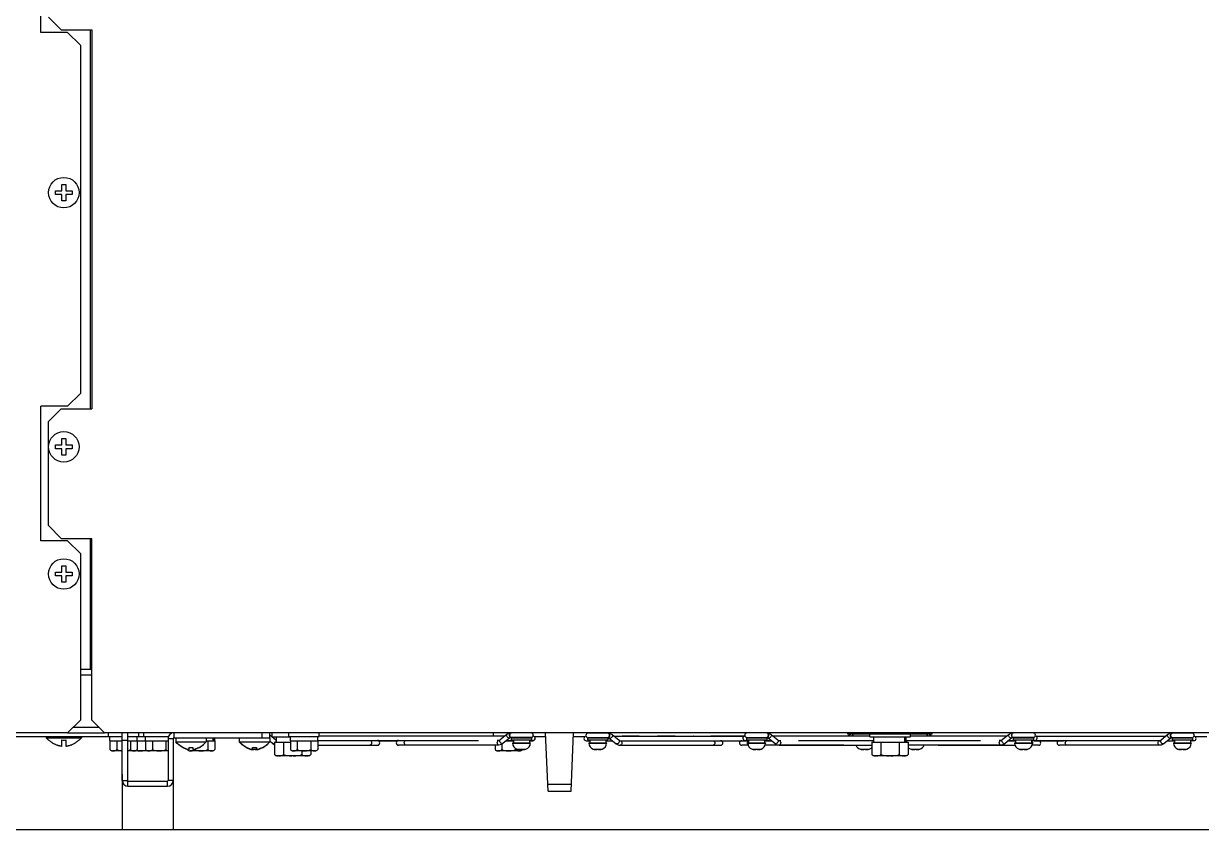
# Model space of a CAD drawing. Header units: millimetres. Extents: x 0 to 191, y 0 to 126.
# Drawn here: x 50.09 to 96.43, y 0 to 31.7 of the extents above; entities that cross this region are included whole.
import ezdxf

# ---------------------------------------------------------------- set-up
doc = ezdxf.new("R2010")
doc.units = ezdxf.units.MM
for name, color, linetype in [('2401-00299-M6-14HWMC_0', 7, 'Continuous'), ('2401-00303-M4-20PWMC_0', 7, 'Continuous'), ('2401-00329-M6-16TMHO_0', 7, 'Continuous'), ('2401-00378-M8-16HWMC_0', 7, 'Continuous'), ('2401-00460-M6-12PSTTHC_0', 7, 'Continuous'), ('4204-00010-120X120X40_0', 7, 'Continuous'), ('4204-00867-LS514-1_0', 7, 'Continuous'), ('4212-06587_0', 7, 'Continuous'), ('4212-06741_0', 7, 'Continuous'), ('4212-12595_0', 7, 'Continuous'), ('4212-12609_0', 7, 'Continuous'), ('4212-12617_0', 7, 'Continuous'), ('4212-12651_0', 7, 'Continuous'), ('4212-14559_3_1_0', 7, 'Continuous'), ('4403-00623_0', 7, 'Continuous')]:
    doc.layers.add(name, color=color, linetype=linetype)

msp = doc.modelspace()

# ---------------------------------------------------------------- linework, layer by layer
msp.add_line((53.98, 2.179), (53.98, 0))
at = {"layer": '2401-00299-M6-14HWMC_0', "color": 7, "linetype": 'Continuous'}
for p, q in [((53.43, 3.655), (53.43, 3.8)), ((54.63, 3.655), (54.63, 3.8)), ((54.83, 3.655), (54.83, 3.8)), ((60.53, 3.655), (60.53, 3.8)), ((61.73, 3.655), (61.73, 3.8)), ((68.58, 3.68), (68.58, 3.8)), ((53.43, 3.655), (53.98, 3.655)), ((53.492, 3.49), (53.492, 3.655)), ((53.492, 3.49), (53.98, 3.49)), ((53.494, 3.49), (53.494, 3.142)), ((53.762, 3.49), (53.762, 3.142)), ((54.18, 3.655), (54.63, 3.655)), ((54.18, 3.49), (54.567, 3.49)), ((54.298, 3.49), (54.298, 3.142)), ((54.565, 3.49), (54.565, 3.142)), ((54.567, 3.49), (54.892, 3.49)), ((54.567, 3.49), (54.567, 3.655)), ((54.63, 3.655), (54.83, 3.655)), ((54.83, 3.655), (55.795, 3.655)), ((54.892, 3.49), (54.892, 3.655)), ((54.892, 3.49), (55.78, 3.49)), ((54.894, 3.49), (54.894, 3.142)), ((55.162, 3.49), (55.162, 3.142)), ((55.698, 3.49), (55.698, 3.142)), ((57.28, 3.49), (57.617, 3.49)), ((57.348, 3.49), (57.348, 3.142)), ((57.548, 3.49), (57.548, 3.6)), ((57.591, 3.49), (57.591, 3.6)), ((57.615, 3.49), (57.615, 3.142)), ((57.617, 3.49), (57.617, 3.6)), ((60.53, 3.655), (61.73, 3.655)), ((60.592, 3.49), (60.592, 3.655)), ((60.592, 3.49), (61.667, 3.49)), ((60.594, 3.49), (60.594, 3.142)), ((60.862, 3.49), (60.862, 3.142)), ((61.398, 3.49), (61.398, 3.142)), ((61.665, 3.49), (61.665, 3.142)), ((61.667, 3.49), (61.667, 3.655)), ((68.644, 3.32), (68.644, 3.142)), ((68.912, 3.352), (68.912, 3.142)), ((69.089, 3.49), (69.365, 3.49)), ((53.494, 3.142), (53.507, 3.127)), ((53.98, 3.09), (53.594, 3.09)), ((54.466, 3.09), (54.18, 3.09)), ((54.994, 3.09), (54.466, 3.09)), ((54.894, 3.142), (54.907, 3.127)), ((55.78, 3.09), (54.994, 3.09)), ((56.544, 3.156), (56.544, 3.142)), ((56.544, 3.142), (56.557, 3.127)), ((57.515, 3.09), (56.644, 3.09)), ((56.812, 3.155), (56.812, 3.142)), ((60.594, 3.142), (60.607, 3.127)), ((61.565, 3.09), (60.694, 3.09)), ((68.644, 3.142), (68.657, 3.127)), ((69.616, 3.09), (68.744, 3.09)), ((69.448, 3.185), (69.448, 3.142)), ((69.715, 3.16), (69.715, 3.142))]:
    msp.add_line(p, q, dxfattribs=at)
for points in [[(53.507, 3.127), (53.521, 3.116), (53.536, 3.108), (53.551, 3.102), (53.566, 3.098), (53.582, 3.096), (53.6, 3.094), (53.62, 3.093), (53.639, 3.093), (53.658, 3.094), (53.676, 3.096), (53.691, 3.099), (53.706, 3.102), (53.721, 3.108), (53.735, 3.116), (53.75, 3.128), (53.762, 3.142)], [(53.762, 3.142), (53.787, 3.128), (53.815, 3.116), (53.844, 3.108), (53.874, 3.103), (53.904, 3.099), (53.936, 3.096), (53.972, 3.094), (53.98, 3.094)], [(54.18, 3.102), (54.186, 3.102), (54.215, 3.108), (54.245, 3.116), (54.273, 3.128), (54.298, 3.142)], [(54.298, 3.142), (54.31, 3.128), (54.324, 3.116), (54.339, 3.108), (54.353, 3.103), (54.368, 3.099), (54.384, 3.096), (54.401, 3.094), (54.42, 3.093), (54.44, 3.093), (54.459, 3.094), (54.477, 3.096), (54.494, 3.098), (54.509, 3.102), (54.524, 3.108), (54.539, 3.116)], [(54.52, 3.103), (54.524, 3.103), (54.554, 3.099), (54.586, 3.096), (54.622, 3.094), (54.66, 3.093), (54.699, 3.093), (54.738, 3.094), (54.774, 3.096), (54.806, 3.099), (54.836, 3.102), (54.865, 3.108), (54.894, 3.116), (54.912, 3.123)], [(54.539, 3.116), (54.553, 3.127), (54.565, 3.142)], [(54.907, 3.127), (54.921, 3.116), (54.936, 3.108), (54.951, 3.102), (54.966, 3.098), (54.982, 3.096), (55, 3.094), (55.02, 3.093), (55.039, 3.093), (55.058, 3.094), (55.076, 3.096), (55.091, 3.099), (55.106, 3.102), (55.121, 3.108), (55.135, 3.116), (55.15, 3.128), (55.162, 3.142)], [(55.162, 3.142), (55.187, 3.128), (55.215, 3.116), (55.244, 3.108), (55.274, 3.103), (55.304, 3.099), (55.336, 3.096), (55.372, 3.094), (55.41, 3.093), (55.449, 3.093), (55.488, 3.094), (55.524, 3.096), (55.556, 3.099), (55.586, 3.102), (55.615, 3.108), (55.645, 3.116), (55.673, 3.128), (55.698, 3.142)], [(55.698, 3.142), (55.71, 3.128), (55.724, 3.116), (55.739, 3.108), (55.753, 3.103), (55.768, 3.099), (55.78, 3.097)], [(56.557, 3.127), (56.571, 3.116), (56.586, 3.108), (56.601, 3.102), (56.616, 3.098), (56.632, 3.096), (56.65, 3.094), (56.67, 3.093), (56.689, 3.093), (56.708, 3.094), (56.726, 3.096), (56.741, 3.099), (56.756, 3.102), (56.771, 3.108), (56.785, 3.116), (56.8, 3.128), (56.812, 3.142)], [(56.812, 3.142), (56.837, 3.128), (56.865, 3.116), (56.894, 3.108), (56.924, 3.103), (56.954, 3.099), (56.986, 3.096), (57.022, 3.094), (57.06, 3.093), (57.099, 3.093), (57.138, 3.094), (57.174, 3.096), (57.206, 3.099), (57.236, 3.102), (57.265, 3.108), (57.295, 3.116), (57.323, 3.128), (57.348, 3.142)], [(57.348, 3.142), (57.36, 3.128), (57.374, 3.116), (57.389, 3.108), (57.403, 3.103), (57.418, 3.099), (57.434, 3.096), (57.451, 3.094), (57.47, 3.093), (57.49, 3.093), (57.509, 3.094), (57.527, 3.096), (57.544, 3.098), (57.559, 3.102), (57.574, 3.108), (57.589, 3.116)], [(57.589, 3.116), (57.603, 3.127), (57.615, 3.142)], [(60.607, 3.127), (60.621, 3.116), (60.636, 3.108), (60.651, 3.102), (60.666, 3.098), (60.682, 3.096), (60.7, 3.094), (60.72, 3.093), (60.739, 3.093), (60.758, 3.094), (60.776, 3.096), (60.791, 3.099), (60.806, 3.102), (60.821, 3.108), (60.835, 3.116), (60.85, 3.128), (60.862, 3.142)], [(60.862, 3.142), (60.887, 3.128), (60.915, 3.116), (60.944, 3.108), (60.974, 3.103), (61.004, 3.099), (61.036, 3.096), (61.072, 3.094), (61.11, 3.093), (61.149, 3.093), (61.188, 3.094), (61.224, 3.096), (61.256, 3.099), (61.286, 3.102), (61.315, 3.108), (61.345, 3.116), (61.373, 3.128), (61.398, 3.142)], [(61.398, 3.142), (61.41, 3.128), (61.424, 3.116), (61.439, 3.108), (61.453, 3.103), (61.468, 3.099), (61.484, 3.096), (61.501, 3.094), (61.52, 3.093), (61.54, 3.093), (61.559, 3.094), (61.577, 3.096), (61.594, 3.098), (61.609, 3.102), (61.624, 3.108), (61.639, 3.116)], [(61.639, 3.116), (61.653, 3.127), (61.665, 3.142)], [(68.657, 3.127), (68.671, 3.116), (68.686, 3.108), (68.701, 3.102), (68.716, 3.098), (68.732, 3.096), (68.75, 3.094), (68.77, 3.093), (68.789, 3.093), (68.808, 3.094), (68.826, 3.096), (68.841, 3.099), (68.856, 3.102), (68.871, 3.108), (68.885, 3.116), (68.9, 3.128), (68.912, 3.142)], [(68.912, 3.142), (68.937, 3.128), (68.965, 3.116), (68.994, 3.108), (69.024, 3.103), (69.054, 3.099), (69.086, 3.096), (69.122, 3.094), (69.16, 3.093), (69.199, 3.093), (69.238, 3.094), (69.274, 3.096), (69.306, 3.099), (69.336, 3.102), (69.365, 3.108), (69.395, 3.116), (69.423, 3.128), (69.448, 3.142)], [(69.448, 3.142), (69.46, 3.128), (69.474, 3.116), (69.489, 3.108), (69.503, 3.103), (69.518, 3.099), (69.534, 3.096), (69.551, 3.094), (69.57, 3.093), (69.59, 3.093), (69.609, 3.094), (69.627, 3.096), (69.644, 3.098), (69.659, 3.102), (69.674, 3.108), (69.689, 3.116)], [(69.689, 3.116), (69.703, 3.127), (69.715, 3.142)]]:
    msp.add_lwpolyline(points, dxfattribs=at)
for centre, start, end in [((53.594, 3.212), 214.948, 270), ((54.466, 3.212), 270, 325.052), ((54.994, 3.212), 214.948, 270), ((56.644, 3.212), 214.948, 270), ((57.515, 3.212), 270, 325.052), ((60.694, 3.212), 214.948, 270), ((61.565, 3.212), 270, 325.052), ((68.744, 3.212), 214.948, 270), ((69.616, 3.212), 270, 325.052)]:
    msp.add_arc(centre, 0.122, start, end, dxfattribs=at)
at = {"layer": '2401-00303-M4-20PWMC_0', "color": 7, "linetype": 'Continuous'}
for p, q in [((72.48, 3.8), (72.48, 3.79)), ((72.48, 3.79), (72.48, 3.8)), ((72.88, 3.8), (72.88, 3.79)), ((72.88, 3.79), (72.88, 3.8)), ((95.48, 3.8), (95.48, 3.79)), ((95.48, 3.79), (95.48, 3.8)), ((95.88, 3.8), (95.88, 3.79)), ((95.88, 3.79), (95.88, 3.8)), ((69.28, 3.6), (69.28, 3.52)), ((69.28, 3.6), (70.08, 3.6)), ((69.28, 3.52), (70.08, 3.52)), ((69.33, 3.41), (69.33, 3.39)), ((69.33, 3.41), (70.03, 3.41)), ((69.33, 3.39), (70.03, 3.39)), ((69.365, 3.52), (69.365, 3.41)), ((69.48, 3.62), (69.48, 3.6)), ((69.48, 3.6), (69.48, 3.62)), ((69.88, 3.62), (69.88, 3.6)), ((69.88, 3.6), (69.88, 3.62)), ((69.995, 3.52), (69.995, 3.41)), ((70.03, 3.41), (70.03, 3.39)), ((70.08, 3.6), (70.08, 3.52)), ((72.28, 3.6), (72.28, 3.52)), ((72.28, 3.6), (73.08, 3.6)), ((72.28, 3.52), (73.08, 3.52)), ((72.33, 3.41), (72.33, 3.39)), ((72.33, 3.41), (73.03, 3.41)), ((72.33, 3.39), (73.03, 3.39)), ((72.365, 3.52), (72.365, 3.41)), ((72.48, 3.61), (72.48, 3.6)), ((72.48, 3.6), (72.48, 3.61)), ((72.88, 3.61), (72.88, 3.6)), ((72.88, 3.6), (72.88, 3.61)), ((72.995, 3.52), (72.995, 3.41)), ((73.03, 3.41), (73.03, 3.39)), ((73.08, 3.6), (73.08, 3.52)), ((78.53, 3.6), (79.33, 3.6)), ((78.53, 3.6), (78.53, 3.52)), ((78.53, 3.52), (79.33, 3.52)), ((78.58, 3.41), (79.28, 3.41)), ((78.58, 3.41), (78.58, 3.39)), ((78.58, 3.39), (79.28, 3.39)), ((78.615, 3.52), (78.615, 3.41)), ((78.73, 3.62), (78.73, 3.6)), ((78.73, 3.6), (78.73, 3.62)), ((79.13, 3.62), (79.13, 3.6)), ((79.13, 3.6), (79.13, 3.62)), ((79.245, 3.52), (79.245, 3.41)), ((79.28, 3.41), (79.28, 3.39)), ((79.33, 3.6), (79.33, 3.52)), ((89.03, 3.6), (89.83, 3.6)), ((89.03, 3.6), (89.03, 3.52)), ((89.03, 3.52), (89.83, 3.52)), ((89.08, 3.41), (89.78, 3.41)), ((89.08, 3.41), (89.08, 3.39)), ((89.08, 3.39), (89.78, 3.39)), ((89.115, 3.52), (89.115, 3.41)), ((89.23, 3.62), (89.23, 3.6)), ((89.23, 3.6), (89.23, 3.62)), ((89.63, 3.62), (89.63, 3.6)), ((89.63, 3.6), (89.63, 3.62)), ((89.745, 3.52), (89.745, 3.41)), ((89.78, 3.41), (89.78, 3.39)), ((89.83, 3.6), (89.83, 3.52)), ((95.28, 3.6), (96.08, 3.6)), ((95.28, 3.6), (95.28, 3.52)), ((95.28, 3.52), (96.08, 3.52)), ((95.33, 3.41), (96.03, 3.41)), ((95.33, 3.41), (95.33, 3.39)), ((95.33, 3.39), (96.03, 3.39)), ((95.365, 3.52), (95.365, 3.41)), ((95.48, 3.61), (95.48, 3.6)), ((95.48, 3.6), (95.48, 3.61)), ((95.88, 3.61), (95.88, 3.6)), ((95.88, 3.6), (95.88, 3.61)), ((95.995, 3.52), (95.995, 3.41)), ((96.03, 3.41), (96.03, 3.39)), ((96.08, 3.6), (96.08, 3.52)), ((59.005, 3.159), (59.005, 3.161)), ((59.005, 3.161), (59.011, 3.159)), ((59.011, 3.159), (59.031, 3.159)), ((59.105, 3.159), (59.136, 3.159)), ((59.136, 3.138), (59.136, 3.161)), ((59.136, 3.161), (59.165, 3.159)), ((59.165, 3.159), (59.18, 3.159)), ((59.18, 3.159), (59.195, 3.159)), ((59.195, 3.159), (59.224, 3.161)), ((59.224, 3.161), (59.224, 3.138)), ((59.224, 3.159), (59.255, 3.159)), ((59.329, 3.159), (59.349, 3.159)), ((59.349, 3.159), (59.355, 3.161)), ((59.355, 3.161), (59.355, 3.159)), ((69.505, 3.161), (69.511, 3.159)), ((69.505, 3.159), (69.505, 3.161)), ((69.511, 3.159), (69.636, 3.159)), ((69.636, 3.138), (69.636, 3.161)), ((69.636, 3.161), (69.665, 3.159)), ((69.665, 3.159), (69.68, 3.159)), ((69.68, 3.159), (69.695, 3.159)), ((69.695, 3.159), (69.724, 3.161)), ((69.724, 3.161), (69.724, 3.138)), ((69.724, 3.159), (69.849, 3.159)), ((69.849, 3.159), (69.855, 3.161)), ((69.855, 3.161), (69.855, 3.159)), ((72.505, 3.161), (72.511, 3.159)), ((72.505, 3.159), (72.505, 3.161)), ((72.511, 3.159), (72.636, 3.159)), ((72.636, 3.138), (72.636, 3.161)), ((72.636, 3.161), (72.665, 3.159)), ((72.665, 3.159), (72.68, 3.159)), ((72.68, 3.159), (72.695, 3.159)), ((72.695, 3.159), (72.724, 3.161)), ((72.724, 3.161), (72.724, 3.138)), ((72.724, 3.159), (72.849, 3.159)), ((72.849, 3.159), (72.855, 3.161)), ((72.855, 3.161), (72.855, 3.159)), ((78.755, 3.161), (78.761, 3.159)), ((78.755, 3.159), (78.755, 3.161)), ((78.761, 3.159), (78.886, 3.159)), ((78.886, 3.161), (78.915, 3.159)), ((78.886, 3.138), (78.886, 3.161)), ((78.915, 3.159), (78.93, 3.159)), ((78.93, 3.159), (78.945, 3.159)), ((78.945, 3.159), (78.974, 3.161)), ((78.974, 3.161), (78.974, 3.138)), ((78.974, 3.159), (79.099, 3.159)), ((79.099, 3.159), (79.105, 3.161)), ((79.105, 3.161), (79.105, 3.159)), ((83.005, 3.161), (83.011, 3.159)), ((83.005, 3.159), (83.005, 3.161)), ((83.011, 3.159), (83.136, 3.159)), ((83.136, 3.161), (83.165, 3.159)), ((83.136, 3.138), (83.136, 3.161)), ((83.165, 3.159), (83.18, 3.159)), ((83.18, 3.159), (83.195, 3.159)), ((83.195, 3.159), (83.224, 3.161)), ((83.224, 3.161), (83.224, 3.138)), ((83.224, 3.159), (83.349, 3.159)), ((83.349, 3.159), (83.355, 3.161)), ((83.355, 3.161), (83.355, 3.159)), ((85.005, 3.161), (85.011, 3.159)), ((85.005, 3.159), (85.005, 3.161)), ((85.011, 3.159), (85.136, 3.159)), ((85.136, 3.161), (85.165, 3.159)), ((85.136, 3.138), (85.136, 3.161)), ((85.165, 3.159), (85.18, 3.159)), ((85.18, 3.159), (85.195, 3.159)), ((85.195, 3.159), (85.224, 3.161)), ((85.224, 3.161), (85.224, 3.138)), ((85.224, 3.159), (85.349, 3.159)), ((85.349, 3.159), (85.355, 3.161)), ((85.355, 3.161), (85.355, 3.159)), ((89.255, 3.161), (89.261, 3.159)), ((89.255, 3.159), (89.255, 3.161)), ((89.261, 3.159), (89.386, 3.159)), ((89.386, 3.161), (89.415, 3.159)), ((89.386, 3.138), (89.386, 3.161)), ((89.415, 3.159), (89.445, 3.159)), ((89.445, 3.159), (89.474, 3.161)), ((89.474, 3.161), (89.474, 3.138)), ((89.474, 3.159), (89.599, 3.159)), ((89.599, 3.159), (89.605, 3.161)), ((89.605, 3.161), (89.605, 3.159)), ((95.505, 3.161), (95.511, 3.159)), ((95.505, 3.159), (95.505, 3.161)), ((95.511, 3.159), (95.636, 3.159)), ((95.636, 3.161), (95.665, 3.159)), ((95.636, 3.138), (95.636, 3.161)), ((95.665, 3.159), (95.695, 3.159)), ((95.695, 3.159), (95.724, 3.161)), ((95.724, 3.161), (95.724, 3.138)), ((95.724, 3.159), (95.849, 3.159)), ((95.849, 3.159), (95.855, 3.161)), ((95.855, 3.161), (95.855, 3.159))]:
    msp.add_line(p, q, dxfattribs=at)
for centre, radius, start, end in [((69.57, 3.39), 0.24, 180, 254.2861), ((69.57, 3.39), 0.24, 180, 254.2861), ((69.79, 3.39), 0.24, 285.7139, 0), ((69.79, 3.39), 0.24, 285.7139, 0), ((72.57, 3.39), 0.24, 180, 254.2861), ((72.57, 3.39), 0.24, 180, 254.2861), ((72.79, 3.39), 0.24, 285.7139, 0), ((72.79, 3.39), 0.24, 285.7139, 0), ((78.82, 3.39), 0.24, 180, 254.2861), ((78.82, 3.39), 0.24, 180, 254.2861), ((79.04, 3.39), 0.24, 285.7139, 0), ((79.04, 3.39), 0.24, 285.7139, 0), ((83.07, 3.39), 0.24, 197.0676, 254.2861), ((83.07, 3.39), 0.24, 197.0351, 254.2861), ((85.29, 3.39), 0.24, 285.7139, 342.9324), ((85.29, 3.39), 0.24, 285.7139, 342.9649), ((89.32, 3.39), 0.24, 180, 254.2861), ((89.32, 3.39), 0.24, 180, 254.2861), ((89.54, 3.39), 0.24, 285.7139, 0), ((89.54, 3.39), 0.24, 285.7139, 0), ((95.57, 3.39), 0.24, 180, 254.2861), ((95.57, 3.39), 0.24, 180, 254.2861), ((95.79, 3.39), 0.24, 285.7139, 0), ((95.79, 3.39), 0.24, 285.7139, 0), ((59.07, 3.39), 0.24, 238.995, 254.2861), ((59.07, 3.39), 0.24, 239.026, 254.2861), ((59.18, 3.785), 0.649, 254.912, 266.1319), ((59.18, 3.785), 0.649, 273.8681, 285.088), ((59.29, 3.39), 0.24, 285.7139, 300.9988), ((59.29, 3.39), 0.24, 285.7139, 300.9674), ((59.29, 3.39), 0.24, 285.7139, 300.9949), ((59.29, 3.39), 0.24, 285.7139, 300.9626), ((69.68, 3.785), 0.649, 254.912, 266.1319), ((69.68, 3.785), 0.649, 273.8681, 285.088), ((72.68, 3.785), 0.649, 254.912, 266.1319), ((72.68, 3.785), 0.649, 273.8681, 285.088), ((78.93, 3.785), 0.649, 254.912, 266.1319), ((78.93, 3.785), 0.649, 273.8681, 285.088), ((83.18, 3.785), 0.649, 254.912, 266.1319), ((83.18, 3.785), 0.649, 273.8681, 285.088), ((83.29, 3.39), 0.24, 285.7139, 315.7772), ((83.29, 3.39), 0.24, 285.7139, 315.5794), ((85.07, 3.39), 0.24, 224.2228, 254.2861), ((85.07, 3.39), 0.24, 224.4206, 254.2861), ((85.18, 3.785), 0.649, 254.912, 266.1319), ((85.18, 3.785), 0.649, 273.8681, 285.088), ((89.43, 3.785), 0.649, 254.912, 266.1319), ((89.43, 3.785), 0.649, 273.8681, 285.088), ((95.68, 3.785), 0.649, 254.912, 266.1319), ((95.68, 3.785), 0.649, 273.8681, 285.088)]:
    msp.add_arc(centre, radius, start, end, dxfattribs=at)
at = {"layer": '2401-00329-M6-16TMHO_0', "color": 7, "linetype": 'Continuous'}
for p, q in [((50.98, 3.65), (50.98, 3.61)), ((51.066, 3.528), (50.98, 3.61)), ((50.98, 3.61), (52.38, 3.61)), ((51.08, 3.516), (51.066, 3.528)), ((51.08, 3.516), (51.08, 3.52)), ((51.08, 3.52), (51.101, 3.502)), ((51.101, 3.502), (51.122, 3.484)), ((51.144, 3.467), (51.122, 3.485)), ((51.167, 3.45), (51.143, 3.468)), ((51.19, 3.433), (51.165, 3.451)), ((51.215, 3.417), (51.189, 3.434)), ((51.24, 3.4), (51.213, 3.418)), ((51.266, 3.384), (51.238, 3.401)), ((51.292, 3.369), (51.264, 3.385)), ((51.319, 3.355), (51.291, 3.37)), ((51.345, 3.343), (51.317, 3.356)), ((51.371, 3.331), (51.343, 3.343)), ((51.397, 3.32), (51.369, 3.332)), ((51.424, 3.31), (51.395, 3.321)), ((51.45, 3.301), (51.421, 3.31)), ((51.472, 3.294), (51.447, 3.302)), ((51.493, 3.288), (51.47, 3.295)), ((51.51, 3.284), (51.49, 3.289)), ((51.527, 3.28), (51.508, 3.284)), ((51.542, 3.277), (51.525, 3.281)), ((51.558, 3.274), (51.541, 3.277)), ((51.573, 3.272), (51.557, 3.274)), ((51.589, 3.27), (51.573, 3.272)), ((51.589, 3.27), (51.605, 3.268)), ((51.605, 3.268), (51.605, 3.52)), ((51.755, 3.52), (51.755, 3.268)), ((51.755, 3.268), (51.771, 3.27)), ((51.771, 3.27), (51.787, 3.272)), ((51.803, 3.274), (51.787, 3.272)), ((51.819, 3.277), (51.802, 3.274)), ((51.835, 3.281), (51.818, 3.277)), ((51.852, 3.284), (51.833, 3.28)), ((51.87, 3.289), (51.85, 3.284)), ((51.89, 3.295), (51.867, 3.288)), ((51.913, 3.302), (51.888, 3.294)), ((51.939, 3.31), (51.91, 3.301)), ((51.965, 3.321), (51.936, 3.31)), ((51.965, 3.321), (51.991, 3.332)), ((52.043, 3.356), (52.015, 3.343)), ((52.069, 3.37), (52.041, 3.355)), ((52.096, 3.385), (52.068, 3.369)), ((52.122, 3.401), (52.094, 3.384)), ((52.147, 3.418), (52.12, 3.4)), ((52.171, 3.434), (52.145, 3.417)), ((52.195, 3.451), (52.17, 3.433)), ((52.217, 3.468), (52.193, 3.45)), ((52.238, 3.485), (52.216, 3.467)), ((52.259, 3.502), (52.238, 3.484)), ((52.28, 3.52), (52.259, 3.502)), ((52.28, 3.516), (52.294, 3.528)), ((52.28, 3.52), (52.28, 3.516)), ((52.294, 3.528), (52.38, 3.61)), ((52.38, 3.65), (52.38, 3.61))]:
    msp.add_line(p, q, dxfattribs=at)
for points in [[(51.08, 3.516), (51.029, 3.562), (50.98, 3.61)], [(51.605, 3.52), (51.655, 3.516), (51.705, 3.516), (51.755, 3.52)], [(52.017, 3.343), (51.989, 3.331), (51.963, 3.32)], [(52.28, 3.516), (52.331, 3.562), (52.38, 3.61)]]:
    msp.add_lwpolyline(points, dxfattribs=at)
at = {"layer": '2401-00378-M8-16HWMC_0', "color": 7, "linetype": 'Continuous'}
for p, q in [((59.88, 3.64), (59.88, 3.8)), ((83.38, 3.64), (83.38, 3.75)), ((84.98, 3.64), (84.98, 3.75)), ((59.88, 3.64), (60.592, 3.64)), ((59.961, 3.43), (59.961, 2.952)), ((59.961, 3.43), (60.594, 3.43)), ((60.043, 3.43), (60.043, 3.64)), ((60.32, 3.43), (60.32, 2.952)), ((83.38, 3.64), (84.98, 3.64)), ((83.461, 3.43), (84.899, 3.43)), ((83.461, 3.43), (83.461, 2.952)), ((83.543, 3.43), (83.543, 3.64)), ((83.82, 3.43), (83.82, 2.952)), ((84.539, 3.43), (84.539, 2.952)), ((84.757, 3.43), (84.757, 3.64)), ((84.794, 3.43), (84.794, 3.64)), ((84.816, 3.43), (84.816, 3.64)), ((84.899, 3.43), (84.899, 2.952)), ((59.961, 2.952), (59.974, 2.937)), ((60.045, 2.904), (60.062, 2.902)), ((61.299, 2.9), (60.061, 2.9)), ((61.039, 3.09), (61.039, 2.952)), ((61.399, 3.09), (61.399, 2.952)), ((83.461, 2.952), (83.474, 2.937)), ((83.545, 2.904), (83.562, 2.902)), ((84.799, 2.9), (83.561, 2.9))]:
    msp.add_line(p, q, dxfattribs=at)
for points in [[(59.974, 2.937), (59.987, 2.926), (60.002, 2.918), (60.016, 2.912), (60.03, 2.907), (60.045, 2.904)], [(60.062, 2.902), (60.08, 2.901), (60.101, 2.9), (60.125, 2.9)], [(60.151, 2.9), (60.178, 2.9), (60.206, 2.901), (60.231, 2.904), (60.254, 2.908), (60.274, 2.915), (60.292, 2.925), (60.308, 2.937), (60.32, 2.952)], [(60.32, 2.952), (60.345, 2.937), (60.373, 2.926), (60.402, 2.918), (60.43, 2.912), (60.459, 2.907), (60.489, 2.904), (60.522, 2.902), (60.559, 2.901), (60.601, 2.9), (60.648, 2.9)], [(60.7, 2.9), (60.755, 2.9), (60.809, 2.901), (60.86, 2.904), (60.906, 2.908), (60.947, 2.915), (60.983, 2.925), (61.014, 2.937), (61.039, 2.952)], [(61.039, 2.952), (61.052, 2.937), (61.068, 2.925), (61.086, 2.915), (61.106, 2.908), (61.129, 2.904), (61.154, 2.901), (61.181, 2.9), (61.208, 2.9)], [(61.234, 2.9), (61.258, 2.9), (61.279, 2.901), (61.298, 2.902)], [(61.298, 2.902), (61.314, 2.904), (61.33, 2.907), (61.344, 2.912), (61.358, 2.917), (61.373, 2.926)], [(61.373, 2.926), (61.386, 2.937), (61.399, 2.952)], [(83.474, 2.937), (83.487, 2.926), (83.502, 2.918), (83.516, 2.912), (83.53, 2.907), (83.545, 2.904)], [(83.562, 2.902), (83.58, 2.901), (83.601, 2.9), (83.625, 2.9)], [(83.651, 2.9), (83.678, 2.9), (83.706, 2.901), (83.731, 2.904), (83.754, 2.908), (83.774, 2.915), (83.792, 2.925), (83.808, 2.937), (83.82, 2.952)], [(83.82, 2.952), (83.845, 2.937), (83.873, 2.926), (83.902, 2.918), (83.93, 2.912), (83.959, 2.907), (83.989, 2.904), (84.022, 2.902), (84.059, 2.901), (84.101, 2.9), (84.148, 2.9)], [(84.2, 2.9), (84.255, 2.9), (84.309, 2.901), (84.36, 2.904), (84.406, 2.908), (84.447, 2.915), (84.483, 2.925), (84.514, 2.937), (84.539, 2.952)], [(84.539, 2.952), (84.552, 2.937), (84.568, 2.925), (84.586, 2.915), (84.606, 2.908), (84.629, 2.904), (84.654, 2.901), (84.681, 2.9), (84.708, 2.9)], [(84.734, 2.9), (84.758, 2.9), (84.779, 2.901), (84.798, 2.902)], [(84.798, 2.902), (84.814, 2.904), (84.83, 2.907), (84.844, 2.912), (84.858, 2.917), (84.873, 2.926)], [(84.873, 2.926), (84.886, 2.937), (84.899, 2.952)]]:
    msp.add_lwpolyline(points, dxfattribs=at)
for centre, start, end in [((60.061, 3.022), 214.948, 270), ((61.299, 3.022), 270, 325.052), ((83.561, 3.022), 214.948, 270), ((84.799, 3.022), 270, 325.052)]:
    msp.add_arc(centre, 0.122, start, end, dxfattribs=at)
at = {"layer": '2401-00460-M6-12PSTTHC_0', "color": 7, "linetype": 'Continuous'}
for p, q in [((51.355, 24.975), (51.355, 25.125)), ((51.355, 25.125), (51.605, 25.125)), ((51.605, 25.125), (51.605, 25.375)), ((51.605, 25.375), (51.755, 25.375)), ((51.755, 25.375), (51.755, 25.125)), ((51.755, 25.125), (52.005, 25.125)), ((52.005, 25.125), (52.005, 24.975)), ((51.605, 24.975), (51.355, 24.975)), ((51.605, 24.725), (51.605, 24.975)), ((51.755, 24.725), (51.605, 24.725)), ((51.755, 24.975), (51.755, 24.725)), ((52.005, 24.975), (51.755, 24.975)), ((51.605, 15.125), (51.605, 15.375)), ((51.605, 15.375), (51.755, 15.375)), ((51.755, 15.375), (51.755, 15.125)), ((51.355, 14.975), (51.355, 15.125)), ((51.355, 15.125), (51.605, 15.125)), ((51.605, 14.975), (51.355, 14.975)), ((51.605, 14.725), (51.605, 14.975)), ((51.755, 15.125), (52.005, 15.125)), ((51.755, 14.975), (51.755, 14.725)), ((52.005, 14.975), (51.755, 14.975)), ((52.005, 15.125), (52.005, 14.975)), ((51.755, 14.725), (51.605, 14.725)), ((51.605, 10.125), (51.605, 10.375)), ((51.605, 10.375), (51.755, 10.375)), ((51.755, 10.375), (51.755, 10.125)), ((51.355, 9.975), (51.355, 10.125)), ((51.355, 10.125), (51.605, 10.125)), ((51.605, 9.975), (51.355, 9.975)), ((51.605, 9.725), (51.605, 9.975)), ((51.755, 10.125), (52.005, 10.125)), ((51.755, 9.975), (51.755, 9.725)), ((52.005, 9.975), (51.755, 9.975)), ((52.005, 10.125), (52.005, 9.975)), ((51.755, 9.725), (51.605, 9.725)), ((56.08, 3.6), (56.08, 3.44)), ((56.143, 3.379), (56.08, 3.44)), ((56.08, 3.44), (57.28, 3.44)), ((56.205, 3.325), (56.143, 3.379)), ((56.239, 3.299), (56.185, 3.342)), ((56.268, 3.278), (56.205, 3.325)), ((56.296, 3.259), (56.239, 3.299)), ((56.329, 3.238), (56.268, 3.278)), ((56.355, 3.224), (56.296, 3.259)), ((57.005, 3.224), (57.064, 3.259)), ((57.031, 3.238), (57.092, 3.278)), ((57.064, 3.259), (57.121, 3.299)), ((57.092, 3.278), (57.155, 3.325)), ((57.121, 3.299), (57.175, 3.342)), ((57.155, 3.325), (57.217, 3.379)), ((57.217, 3.379), (57.28, 3.44)), ((57.28, 3.6), (57.28, 3.44)), ((58.58, 3.6), (58.58, 3.44)), ((58.643, 3.379), (58.58, 3.44)), ((58.58, 3.44), (59.78, 3.44)), ((58.705, 3.325), (58.643, 3.379)), ((58.739, 3.299), (58.685, 3.342)), ((58.768, 3.278), (58.705, 3.325)), ((58.796, 3.259), (58.739, 3.299)), ((58.829, 3.238), (58.768, 3.278)), ((58.855, 3.224), (58.796, 3.259)), ((59.505, 3.224), (59.564, 3.259)), ((59.531, 3.238), (59.592, 3.278)), ((59.564, 3.259), (59.621, 3.299)), ((59.592, 3.278), (59.655, 3.325)), ((59.621, 3.299), (59.675, 3.342)), ((59.655, 3.325), (59.717, 3.379)), ((59.717, 3.379), (59.78, 3.44)), ((59.78, 3.6), (59.78, 3.44)), ((56.355, 3.224), (56.329, 3.238)), ((56.357, 3.227), (56.355, 3.228)), ((56.355, 3.224), (56.355, 3.228)), ((56.513, 3.163), (56.53, 3.159)), ((56.528, 3.159), (56.545, 3.156)), ((56.544, 3.156), (56.559, 3.153)), ((56.559, 3.153), (56.575, 3.15)), ((56.574, 3.15), (56.59, 3.148)), ((56.59, 3.148), (56.605, 3.146)), ((56.605, 3.146), (56.605, 3.228)), ((56.755, 3.228), (56.755, 3.146)), ((56.755, 3.146), (56.77, 3.148)), ((56.786, 3.15), (56.77, 3.148)), ((56.785, 3.15), (56.801, 3.153)), ((56.801, 3.153), (56.816, 3.156)), ((56.815, 3.156), (56.832, 3.159)), ((56.83, 3.159), (56.847, 3.163)), ((56.976, 3.213), (57.005, 3.228)), ((57.005, 3.224), (57.031, 3.238)), ((57.005, 3.228), (57.005, 3.224)), ((58.855, 3.224), (58.829, 3.238)), ((58.857, 3.227), (58.855, 3.228)), ((58.855, 3.224), (58.855, 3.228)), ((59.013, 3.163), (59.03, 3.159)), ((59.028, 3.159), (59.045, 3.156)), ((59.044, 3.156), (59.059, 3.153)), ((59.059, 3.153), (59.075, 3.15)), ((59.074, 3.15), (59.09, 3.148)), ((59.09, 3.148), (59.105, 3.146)), ((59.105, 3.146), (59.105, 3.228)), ((59.255, 3.228), (59.255, 3.146)), ((59.255, 3.146), (59.27, 3.148)), ((59.286, 3.15), (59.27, 3.148)), ((59.285, 3.15), (59.301, 3.153)), ((59.301, 3.153), (59.316, 3.156)), ((59.315, 3.156), (59.332, 3.159)), ((59.33, 3.159), (59.347, 3.163)), ((59.476, 3.213), (59.505, 3.228)), ((59.505, 3.224), (59.531, 3.238)), ((59.505, 3.228), (59.505, 3.224))]:
    msp.add_line(p, q, dxfattribs=at)
for points in [[(56.185, 3.342), (56.132, 3.389), (56.08, 3.44)], [(57.175, 3.342), (57.228, 3.389), (57.28, 3.44)], [(58.685, 3.342), (58.632, 3.389), (58.58, 3.44)], [(59.675, 3.342), (59.728, 3.389), (59.78, 3.44)], [(56.355, 3.228), (56.384, 3.213), (56.41, 3.201), (56.433, 3.191), (56.455, 3.182), (56.476, 3.175), (56.495, 3.168), (56.515, 3.163)], [(56.498, 3.167), (56.48, 3.173), (56.461, 3.18), (56.44, 3.188), (56.418, 3.197), (56.396, 3.207), (56.38, 3.215)], [(56.605, 3.228), (56.624, 3.226), (56.643, 3.225), (56.662, 3.224), (56.681, 3.224), (56.699, 3.224), (56.718, 3.225), (56.736, 3.226), (56.755, 3.228)], [(56.845, 3.163), (56.862, 3.167), (56.88, 3.173), (56.899, 3.18), (56.92, 3.188), (56.942, 3.197), (56.964, 3.207), (56.98, 3.215)], [(56.976, 3.213), (56.95, 3.201), (56.927, 3.191), (56.905, 3.182), (56.884, 3.175), (56.865, 3.168), (56.847, 3.163)], [(58.855, 3.228), (58.884, 3.213), (58.91, 3.201), (58.933, 3.191), (58.955, 3.182), (58.976, 3.175), (58.995, 3.168), (59.015, 3.163)], [(58.998, 3.167), (58.98, 3.173), (58.961, 3.18), (58.94, 3.188), (58.918, 3.197), (58.896, 3.207), (58.88, 3.215)], [(59.105, 3.228), (59.124, 3.226), (59.143, 3.225), (59.162, 3.224), (59.181, 3.224), (59.199, 3.224), (59.218, 3.225), (59.236, 3.226), (59.255, 3.228)], [(59.345, 3.163), (59.362, 3.167), (59.38, 3.173), (59.399, 3.18), (59.42, 3.188), (59.442, 3.197), (59.464, 3.207), (59.48, 3.215)], [(59.476, 3.213), (59.45, 3.201), (59.427, 3.191), (59.405, 3.182), (59.384, 3.175), (59.365, 3.168), (59.347, 3.163)]]:
    msp.add_lwpolyline(points, dxfattribs=at)
for centre in [(51.68, 25.05), (51.68, 15.05), (51.68, 10.05)]:
    msp.add_circle(centre, 0.6, dxfattribs=at)
at = {"layer": '4204-00010-120X120X40_0', "color": 7, "linetype": 'Continuous'}
for p, q in [((59.78, 3.715), (60.019, 3.52)), ((69.11, 3.74), (68.841, 3.52)), ((69.21, 3.71), (69.215, 3.744)), ((69.215, 3.676), (69.21, 3.71)), ((73.087, 3.79), (72.303, 3.79)), ((73.019, 3.79), (73.014, 3.79)), ((73.145, 3.734), (73.15, 3.7)), ((73.25, 3.73), (73.519, 3.51)), ((79.337, 3.8), (79.393, 3.793)), ((79.395, 3.744), (79.4, 3.71)), ((79.4, 3.71), (79.395, 3.676)), ((79.5, 3.74), (79.769, 3.52)), ((82.61, 3.729), (82.55, 3.68)), ((82.61, 3.73), (82.642, 3.75)), ((82.71, 3.7), (82.715, 3.734)), ((82.715, 3.734), (82.722, 3.75)), ((85.638, 3.75), (85.645, 3.734)), ((85.645, 3.734), (85.65, 3.7)), ((85.718, 3.75), (85.75, 3.73)), ((85.75, 3.73), (85.81, 3.68)), ((88.86, 3.74), (88.591, 3.52)), ((88.96, 3.71), (88.965, 3.744)), ((88.965, 3.676), (88.96, 3.71)), ((89.023, 3.8), (88.967, 3.793)), ((95.11, 3.73), (94.841, 3.51)), ((95.21, 3.7), (95.215, 3.735)), ((95.303, 3.79), (95.273, 3.79)), ((96.057, 3.79), (95.305, 3.79)), ((59.78, 3.482), (59.905, 3.38)), ((59.78, 3.472), (59.905, 3.37)), ((59.822, 3.68), (59.88, 3.68)), ((60.025, 3.45), (60.014, 3.43)), ((61.665, 3.32), (64.016, 3.32)), ((61.665, 3.31), (63.997, 3.31)), ((61.667, 3.5), (67.993, 3.5)), ((61.73, 3.68), (69.038, 3.68)), ((63.747, 3.317), (63.723, 3.31)), ((63.751, 3.32), (63.747, 3.317)), ((63.997, 3.31), (64.016, 3.31)), ((64.055, 3.49), (64.805, 3.49)), ((68.792, 3.32), (64.844, 3.32)), ((64.848, 3.31), (64.844, 3.31)), ((68.644, 3.31), (64.848, 3.31)), ((65.113, 3.317), (65.109, 3.32)), ((65.137, 3.31), (65.113, 3.317)), ((68.792, 3.5), (68.72, 3.5)), ((69.224, 3.6), (68.955, 3.38)), ((69.102, 3.5), (69.365, 3.5)), ((69.303, 3.62), (69.273, 3.62)), ((70.057, 3.62), (69.305, 3.62)), ((69.995, 3.5), (70.13, 3.5)), ((69.995, 3.49), (70.081, 3.49)), ((70.081, 3.49), (70.13, 3.49)), ((72.23, 3.49), (72.365, 3.49)), ((73.087, 3.61), (72.305, 3.61)), ((72.995, 3.49), (73.258, 3.49)), ((73.136, 3.59), (73.405, 3.37)), ((73.15, 3.7), (73.145, 3.666)), ((73.322, 3.67), (78.441, 3.67)), ((73.568, 3.49), (78.615, 3.49)), ((73.568, 3.31), (77.516, 3.31)), ((74.313, 3.67), (73.64, 3.67)), ((74.33, 3.67), (75.03, 3.67)), ((75.73, 3.67), (75.038, 3.67)), ((76.453, 3.67), (76.43, 3.67)), ((78.441, 3.67), (77.13, 3.67)), ((78.595, 3.31), (78.344, 3.31)), ((78.48, 3.5), (78.615, 3.5)), ((78.555, 3.62), (79.337, 3.62)), ((78.578, 3.366), (78.573, 3.4)), ((78.584, 3.354), (78.578, 3.366)), ((79.245, 3.5), (79.508, 3.5)), ((79.245, 3.49), (79.521, 3.49)), ((82.292, 3.31), (79.265, 3.31)), ((79.386, 3.6), (79.655, 3.38)), ((79.572, 3.68), (83.38, 3.68)), ((79.818, 3.5), (79.89, 3.5)), ((79.818, 3.32), (83.461, 3.32)), ((80.58, 3.5), (83.543, 3.5)), ((82.713, 3.68), (82.71, 3.7)), ((84.816, 3.5), (87.743, 3.5)), ((88.542, 3.32), (84.899, 3.32)), ((84.98, 3.68), (88.788, 3.68)), ((85.65, 3.7), (85.647, 3.68)), ((86.068, 3.31), (89.095, 3.31)), ((88.542, 3.5), (88.47, 3.5)), ((88.974, 3.6), (88.705, 3.38)), ((88.839, 3.49), (89.115, 3.49)), ((88.852, 3.5), (89.115, 3.5)), ((89.053, 3.62), (89.023, 3.62)), ((89.807, 3.62), (89.055, 3.62)), ((89.745, 3.5), (89.88, 3.5)), ((94.792, 3.49), (89.745, 3.49)), ((90.016, 3.31), (89.765, 3.31)), ((89.852, 3.49), (91.008, 3.49)), ((89.919, 3.67), (95.038, 3.67)), ((94.792, 3.31), (90.844, 3.31)), ((95.224, 3.59), (94.955, 3.371)), ((95.102, 3.49), (95.365, 3.49)), ((95.215, 3.666), (95.21, 3.7)), ((96.057, 3.61), (95.273, 3.61)), ((96.13, 3.49), (95.995, 3.49))]:
    msp.add_line(p, q, dxfattribs=at)
for points in [[(69.104, 3.67), (69.096, 3.7), (69.1, 3.725), (69.11, 3.74)], [(69.273, 3.8), (69.217, 3.793), (69.162, 3.773), (69.11, 3.74)], [(69.215, 3.744), (69.228, 3.774), (69.249, 3.793), (69.273, 3.8)], [(73.087, 3.79), (73.111, 3.783), (73.132, 3.764), (73.145, 3.734)], [(73.087, 3.79), (73.143, 3.783), (73.198, 3.763), (73.25, 3.73)], [(73.25, 3.73), (73.26, 3.715), (73.264, 3.69), (73.256, 3.66)], [(79.337, 3.8), (79.361, 3.793), (79.382, 3.774), (79.395, 3.744)], [(79.393, 3.793), (79.448, 3.773), (79.5, 3.74)], [(79.5, 3.74), (79.51, 3.725), (79.514, 3.7), (79.506, 3.67)], [(82.599, 3.68), (82.596, 3.69), (82.6, 3.715), (82.61, 3.729)], [(85.75, 3.73), (85.76, 3.715), (85.764, 3.69), (85.761, 3.68)], [(88.854, 3.67), (88.846, 3.7), (88.85, 3.725), (88.86, 3.74)], [(88.967, 3.793), (88.912, 3.773), (88.86, 3.74)], [(88.965, 3.744), (88.978, 3.774), (88.999, 3.793), (89.023, 3.8)], [(95.104, 3.66), (95.096, 3.69), (95.1, 3.715), (95.11, 3.73)], [(95.273, 3.79), (95.217, 3.783), (95.162, 3.763), (95.11, 3.73)], [(95.215, 3.735), (95.228, 3.764), (95.249, 3.783), (95.273, 3.79)], [(59.961, 3.381), (59.957, 3.378), (59.93, 3.372), (59.908, 3.378), (59.905, 3.38)], [(59.905, 3.38), (59.956, 3.347), (59.961, 3.345)], [(59.905, 3.37), (59.956, 3.337), (59.961, 3.335)], [(59.93, 3.362), (59.908, 3.368), (59.905, 3.37)], [(60.019, 3.52), (60.035, 3.509), (60.043, 3.505)], [(60.019, 3.52), (60.029, 3.505), (60.033, 3.48), (60.025, 3.45)], [(63.723, 3.5), (63.747, 3.493), (63.768, 3.474), (63.782, 3.444), (63.787, 3.41)], [(63.787, 3.41), (63.782, 3.376), (63.768, 3.346), (63.747, 3.327), (63.723, 3.32)], [(65.073, 3.41), (65.078, 3.444), (65.092, 3.474), (65.113, 3.493), (65.137, 3.5)], [(65.137, 3.32), (65.113, 3.327), (65.092, 3.346), (65.078, 3.376), (65.073, 3.41)], [(68.729, 3.41), (68.734, 3.444), (68.747, 3.474), (68.768, 3.493), (68.792, 3.5)], [(68.792, 3.32), (68.768, 3.327), (68.747, 3.346), (68.734, 3.376), (68.729, 3.41)], [(68.841, 3.52), (68.825, 3.509), (68.808, 3.502), (68.792, 3.5)], [(68.955, 3.38), (68.904, 3.347), (68.849, 3.327), (68.792, 3.32)], [(68.835, 3.45), (68.827, 3.48), (68.831, 3.505), (68.841, 3.52)], [(68.952, 3.378), (68.93, 3.372), (68.903, 3.378), (68.876, 3.395), (68.852, 3.42), (68.835, 3.45)], [(69.224, 3.6), (69.221, 3.598), (69.199, 3.592), (69.172, 3.598), (69.145, 3.615), (69.121, 3.64), (69.104, 3.67)], [(69.273, 3.62), (69.249, 3.627), (69.228, 3.646), (69.215, 3.676)], [(69.273, 3.62), (69.257, 3.618), (69.241, 3.611), (69.224, 3.6)], [(73.145, 3.666), (73.132, 3.636), (73.111, 3.617), (73.087, 3.61)], [(73.087, 3.61), (73.103, 3.608), (73.119, 3.601), (73.136, 3.59)], [(73.256, 3.66), (73.239, 3.63), (73.215, 3.605), (73.188, 3.588), (73.161, 3.582), (73.139, 3.588), (73.136, 3.59)], [(73.525, 3.44), (73.508, 3.41), (73.484, 3.385), (73.457, 3.368), (73.43, 3.362), (73.408, 3.368), (73.405, 3.37)], [(73.405, 3.37), (73.456, 3.337), (73.511, 3.317), (73.568, 3.31)], [(73.519, 3.51), (73.535, 3.499), (73.552, 3.492), (73.568, 3.49)], [(73.519, 3.51), (73.529, 3.495), (73.533, 3.47), (73.525, 3.44)], [(73.568, 3.49), (73.592, 3.483), (73.613, 3.464), (73.626, 3.434), (73.631, 3.4)], [(73.631, 3.4), (73.626, 3.366), (73.613, 3.336), (73.592, 3.317), (73.568, 3.31)], [(77.223, 3.49), (77.247, 3.483), (77.268, 3.464), (77.282, 3.434), (77.287, 3.4)], [(77.287, 3.4), (77.282, 3.366), (77.268, 3.336), (77.247, 3.317), (77.223, 3.31)], [(78.573, 3.4), (78.578, 3.434), (78.592, 3.464), (78.613, 3.483), (78.615, 3.484)], [(79.395, 3.676), (79.382, 3.646), (79.361, 3.627), (79.337, 3.62)], [(79.337, 3.62), (79.353, 3.618), (79.369, 3.611), (79.386, 3.6)], [(79.506, 3.67), (79.489, 3.64), (79.465, 3.615), (79.438, 3.598), (79.411, 3.592), (79.389, 3.598), (79.386, 3.6)], [(79.775, 3.45), (79.758, 3.42), (79.734, 3.395), (79.707, 3.378), (79.68, 3.372), (79.658, 3.378), (79.655, 3.38)], [(79.655, 3.38), (79.706, 3.347), (79.761, 3.327), (79.818, 3.32)], [(79.769, 3.52), (79.785, 3.509), (79.802, 3.502), (79.818, 3.5)], [(79.769, 3.52), (79.779, 3.505), (79.783, 3.48), (79.775, 3.45)], [(79.818, 3.5), (79.842, 3.493), (79.863, 3.474), (79.876, 3.444), (79.881, 3.41)], [(79.881, 3.41), (79.876, 3.376), (79.863, 3.346), (79.842, 3.327), (79.818, 3.32)], [(82.292, 3.31), (82.268, 3.317), (82.265, 3.32)], [(82.358, 3.32), (82.349, 3.317), (82.292, 3.31)], [(83.473, 3.5), (83.497, 3.493), (83.518, 3.474), (83.532, 3.444), (83.534, 3.43)], [(84.826, 3.43), (84.828, 3.444), (84.842, 3.474), (84.863, 3.493), (84.887, 3.5)], [(86.068, 3.31), (86.011, 3.317), (86.002, 3.32)], [(86.095, 3.32), (86.092, 3.317), (86.068, 3.31)], [(88.479, 3.41), (88.484, 3.444), (88.497, 3.474), (88.518, 3.493), (88.542, 3.5)], [(88.542, 3.32), (88.518, 3.327), (88.497, 3.346), (88.484, 3.376), (88.479, 3.41)], [(88.591, 3.52), (88.575, 3.509), (88.558, 3.502), (88.542, 3.5)], [(88.705, 3.38), (88.654, 3.347), (88.599, 3.327), (88.542, 3.32)], [(88.585, 3.45), (88.577, 3.48), (88.581, 3.505), (88.591, 3.52)], [(88.702, 3.378), (88.68, 3.372), (88.653, 3.378), (88.626, 3.395), (88.602, 3.42), (88.585, 3.45)], [(88.974, 3.6), (88.971, 3.598), (88.949, 3.592), (88.922, 3.598), (88.895, 3.615), (88.871, 3.64), (88.854, 3.67)], [(89.023, 3.62), (88.999, 3.627), (88.978, 3.646), (88.965, 3.676)], [(89.023, 3.62), (89.007, 3.618), (88.991, 3.611), (88.974, 3.6)], [(89.745, 3.484), (89.747, 3.483), (89.768, 3.464), (89.782, 3.434), (89.787, 3.4)], [(89.787, 3.4), (89.782, 3.366), (89.776, 3.354)], [(91.073, 3.4), (91.078, 3.434), (91.092, 3.464), (91.113, 3.483), (91.137, 3.49)], [(91.137, 3.31), (91.113, 3.317), (91.092, 3.336), (91.078, 3.366), (91.073, 3.4)], [(94.729, 3.4), (94.734, 3.435), (94.747, 3.464), (94.768, 3.483), (94.792, 3.49)], [(94.792, 3.31), (94.768, 3.317), (94.747, 3.336), (94.734, 3.366), (94.729, 3.4)], [(94.841, 3.51), (94.825, 3.499), (94.808, 3.492), (94.792, 3.49)], [(94.955, 3.371), (94.904, 3.337), (94.849, 3.317), (94.792, 3.31)], [(94.835, 3.44), (94.827, 3.47), (94.831, 3.495), (94.841, 3.51)], [(94.952, 3.368), (94.93, 3.362), (94.903, 3.368), (94.876, 3.385), (94.852, 3.41), (94.835, 3.44)], [(95.224, 3.59), (95.221, 3.588), (95.199, 3.582), (95.172, 3.588), (95.145, 3.605), (95.121, 3.63), (95.104, 3.66)], [(95.273, 3.61), (95.249, 3.617), (95.228, 3.636), (95.215, 3.666)], [(95.273, 3.61), (95.257, 3.608), (95.241, 3.601), (95.224, 3.59)]]:
    msp.add_lwpolyline(points, dxfattribs=at)
for centre, start, end in [((69.303, 3.71), 90, 270), ((70.057, 3.71), 270, 90), ((72.303, 3.7), 89.9995, 269.9995), ((73.057, 3.7), 269.9995, 89.9995), ((78.553, 3.71), 90, 270), ((79.307, 3.71), 270, 90), ((82.803, 3.7), 145.7372, 192.939), ((85.557, 3.7), 347.0033, 34.197), ((89.053, 3.71), 90, 270), ((89.807, 3.71), 270, 90), ((95.303, 3.7), 90.0005, 270.0005), ((96.057, 3.7), 270.0005, 90.0005), ((64.016, 3.41), 270, 90), ((64.016, 3.4), 269.9995, 3.2485), ((64.844, 3.41), 90, 270), ((64.844, 3.4), 176.7511, 269.9995), ((70.13, 3.59), 270, 82.9096), ((70.13, 3.58), 269.9995, 10.0037), ((70.057, 3.7), 345.5654, 3.2939), ((72.23, 3.58), 97.102, 269.9995), ((77.516, 3.4), 269.9995, 89.9995), ((78.344, 3.4), 89.9995, 269.9995), ((78.48, 3.59), 97.0904, 270), ((89.88, 3.59), 270, 82.9096), ((90.016, 3.4), 270.0005, 90.0005), ((90.844, 3.4), 90.0005, 270.0005), ((96.13, 3.58), 270.0005, 82.9283)]:
    msp.add_arc(centre, 0.09, start, end, dxfattribs=at)
at = {"layer": '4204-00867-LS514-1_0', "color": 7, "linetype": 'Continuous'}
for p, q in [((70.73, 1.5), (70.63, 3.8)), ((71.63, 1.5), (71.73, 3.8)), ((70.718, 1.784), (71.642, 1.784)), ((70.73, 1.5), (71.63, 1.5))]:
    msp.add_line(p, q, dxfattribs=at)
at = {"layer": '4212-06587_0', "color": 7, "linetype": 'Continuous'}
for p, q in [((52.71, 31.45), (52.71, 16.55)), ((52.71, 11.45), (52.71, 6.3)), ((52.33, 6.3), (52.78, 6.3))]:
    msp.add_line(p, q, dxfattribs=at)
at = {"layer": '4212-06741_0', "color": 7, "linetype": 'Continuous'}
for p, q in [((53.98, 1.92), (53.98, 3.8)), ((54.18, 3.8), (54.18, 1.92)), ((56, 3.8), (56, 3.6)), ((59.48, 3.6), (59.48, 3.8)), ((59.78, 3.6), (59.78, 3.8)), ((54.18, 3.5), (53.98, 3.5)), ((55.78, 3.58), (55.78, 1.92)), ((55.78, 3.58), (55.98, 3.58)), ((55.98, 3.58), (55.98, 0)), ((56, 3.6), (59.78, 3.6)), ((53.98, 1.92), (54.18, 1.92)), ((54.2, 1.7), (54.2, 1.9)), ((54.2, 1.9), (55.76, 1.9)), ((55.76, 1.7), (55.76, 1.9)), ((55.98, 1.92), (55.78, 1.92)), ((54.2, 1.7), (55.76, 1.7))]:
    msp.add_line(p, q, dxfattribs=at)
for centre, radius, start, end in [((56, 3.58), 0.22, 90, 180), ((56, 3.58), 0.02, 90, 180), ((54.2, 1.92), 0.22, 180, 270), ((54.2, 1.92), 0.02, 180, 270), ((55.76, 1.92), 0.22, 270, 0), ((55.76, 1.92), 0.02, 270, 0)]:
    msp.add_arc(centre, radius, start, end, dxfattribs=at)
at = {"layer": '4212-12595_0', "color": 7, "linetype": 'Continuous'}
for p, q in [((52.33, 6.08), (52.78, 6.08)), ((51.83, 3.8), (53.28, 3.8)), ((52.05, 4.02), (53.06, 4.02))]:
    msp.add_line(p, q, dxfattribs=at)
at = {"layer": '4212-12609_0', "color": 7, "linetype": 'Continuous'}
for p, q in [((50.78, 31.35), (50.78, 36.75)), ((51.83, 31.35), (50.78, 31.35)), ((52.33, 30.85), (51.83, 31.35)), ((52.33, 30.85), (52.33, 17.15)), ((51.83, 16.65), (52.33, 17.15)), ((50.78, 11.35), (50.78, 16.65)), ((51.83, 16.65), (50.78, 16.65)), ((51.83, 11.35), (50.78, 11.35)), ((52.33, 10.85), (51.83, 11.35)), ((52.33, 10.85), (52.33, 4.3)), ((51.83, 3.8), (52.33, 4.3)), ((51.83, 3.8), (8.58, 3.8))]:
    msp.add_line(p, q, dxfattribs=at)
at = {"layer": '4212-12617_0', "color": 7, "linetype": 'Continuous'}
for p, q in [((46.784, 3.65), (53.492, 3.65)), ((70.195, 3.65), (70.637, 3.65)), ((71.723, 3.65), (72.174, 3.65)), ((96.186, 3.65), (96.637, 3.65))]:
    msp.add_line(p, q, dxfattribs=at)
at = {"layer": '4212-12651_0', "color": 7, "linetype": 'Continuous'}
for p, q in [((51.08, 31.95), (51.58, 31.45)), ((51.58, 31.45), (52.78, 31.45)), ((52.78, 31.45), (52.78, 16.55)), ((51.58, 16.55), (51.08, 16.05)), ((51.58, 16.55), (52.78, 16.55)), ((51.08, 11.95), (51.08, 16.05)), ((51.08, 11.95), (51.58, 11.45)), ((51.58, 11.45), (52.78, 11.45)), ((52.78, 4.3), (52.78, 11.45)), ((52.78, 4.3), (53.28, 3.8)), ((112.28, 3.8), (53.28, 3.8))]:
    msp.add_line(p, q, dxfattribs=at)
at = {"layer": '4212-14559_3_1_0', "color": 7, "linetype": 'Continuous'}
msp.add_line((0, 0), (190.91, 0), dxfattribs=at)
at = {"layer": '4403-00623_0', "color": 7, "linetype": 'Continuous'}
for p, q in [((82.519, 3.75), (82.519, 3.8)), ((85.841, 3.75), (82.519, 3.75)), ((82.558, 3.75), (82.558, 3.8)), ((83.929, 3.75), (83.929, 3.8)), ((84.431, 3.75), (84.431, 3.8)), ((85.802, 3.75), (85.802, 3.8)), ((85.841, 3.75), (85.841, 3.8))]:
    msp.add_line(p, q, dxfattribs=at)

doc.saveas('drawing.dxf')
